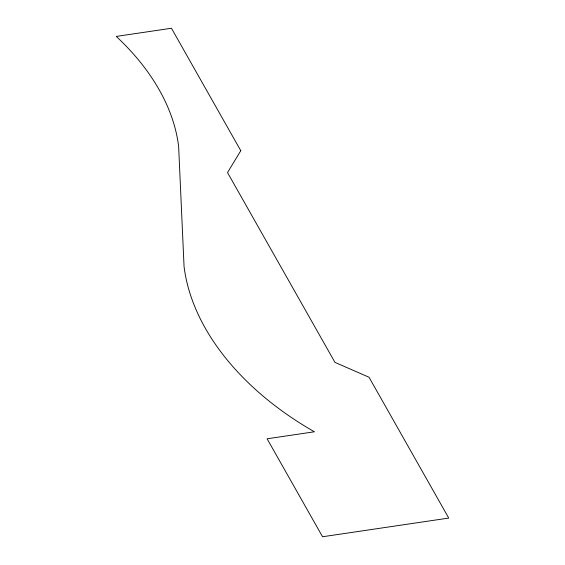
<?xml version="1.0" encoding="UTF-8"?>
<svg xmlns="http://www.w3.org/2000/svg" width="565" height="565" viewBox="0 0 565 565"><rect width="100%" height="100%" fill="white"/><g stroke="black" fill="none" stroke-linecap="round" stroke-linejoin="round"><path stroke-width="0.85" d="M240.782 150.707L227.518 172.579L334.967 362.384L369.03 377.25L448.744 518.077L322.559 536.75L267.097 438.786L314.423 431.78A269.689 181.153 17.1 0 1 184.056 266.525L178.646 146.632A246.693 165.707 17.1 0 0 116.256 36.421L171.463 28.25L240.782 150.707"/></g></svg>
